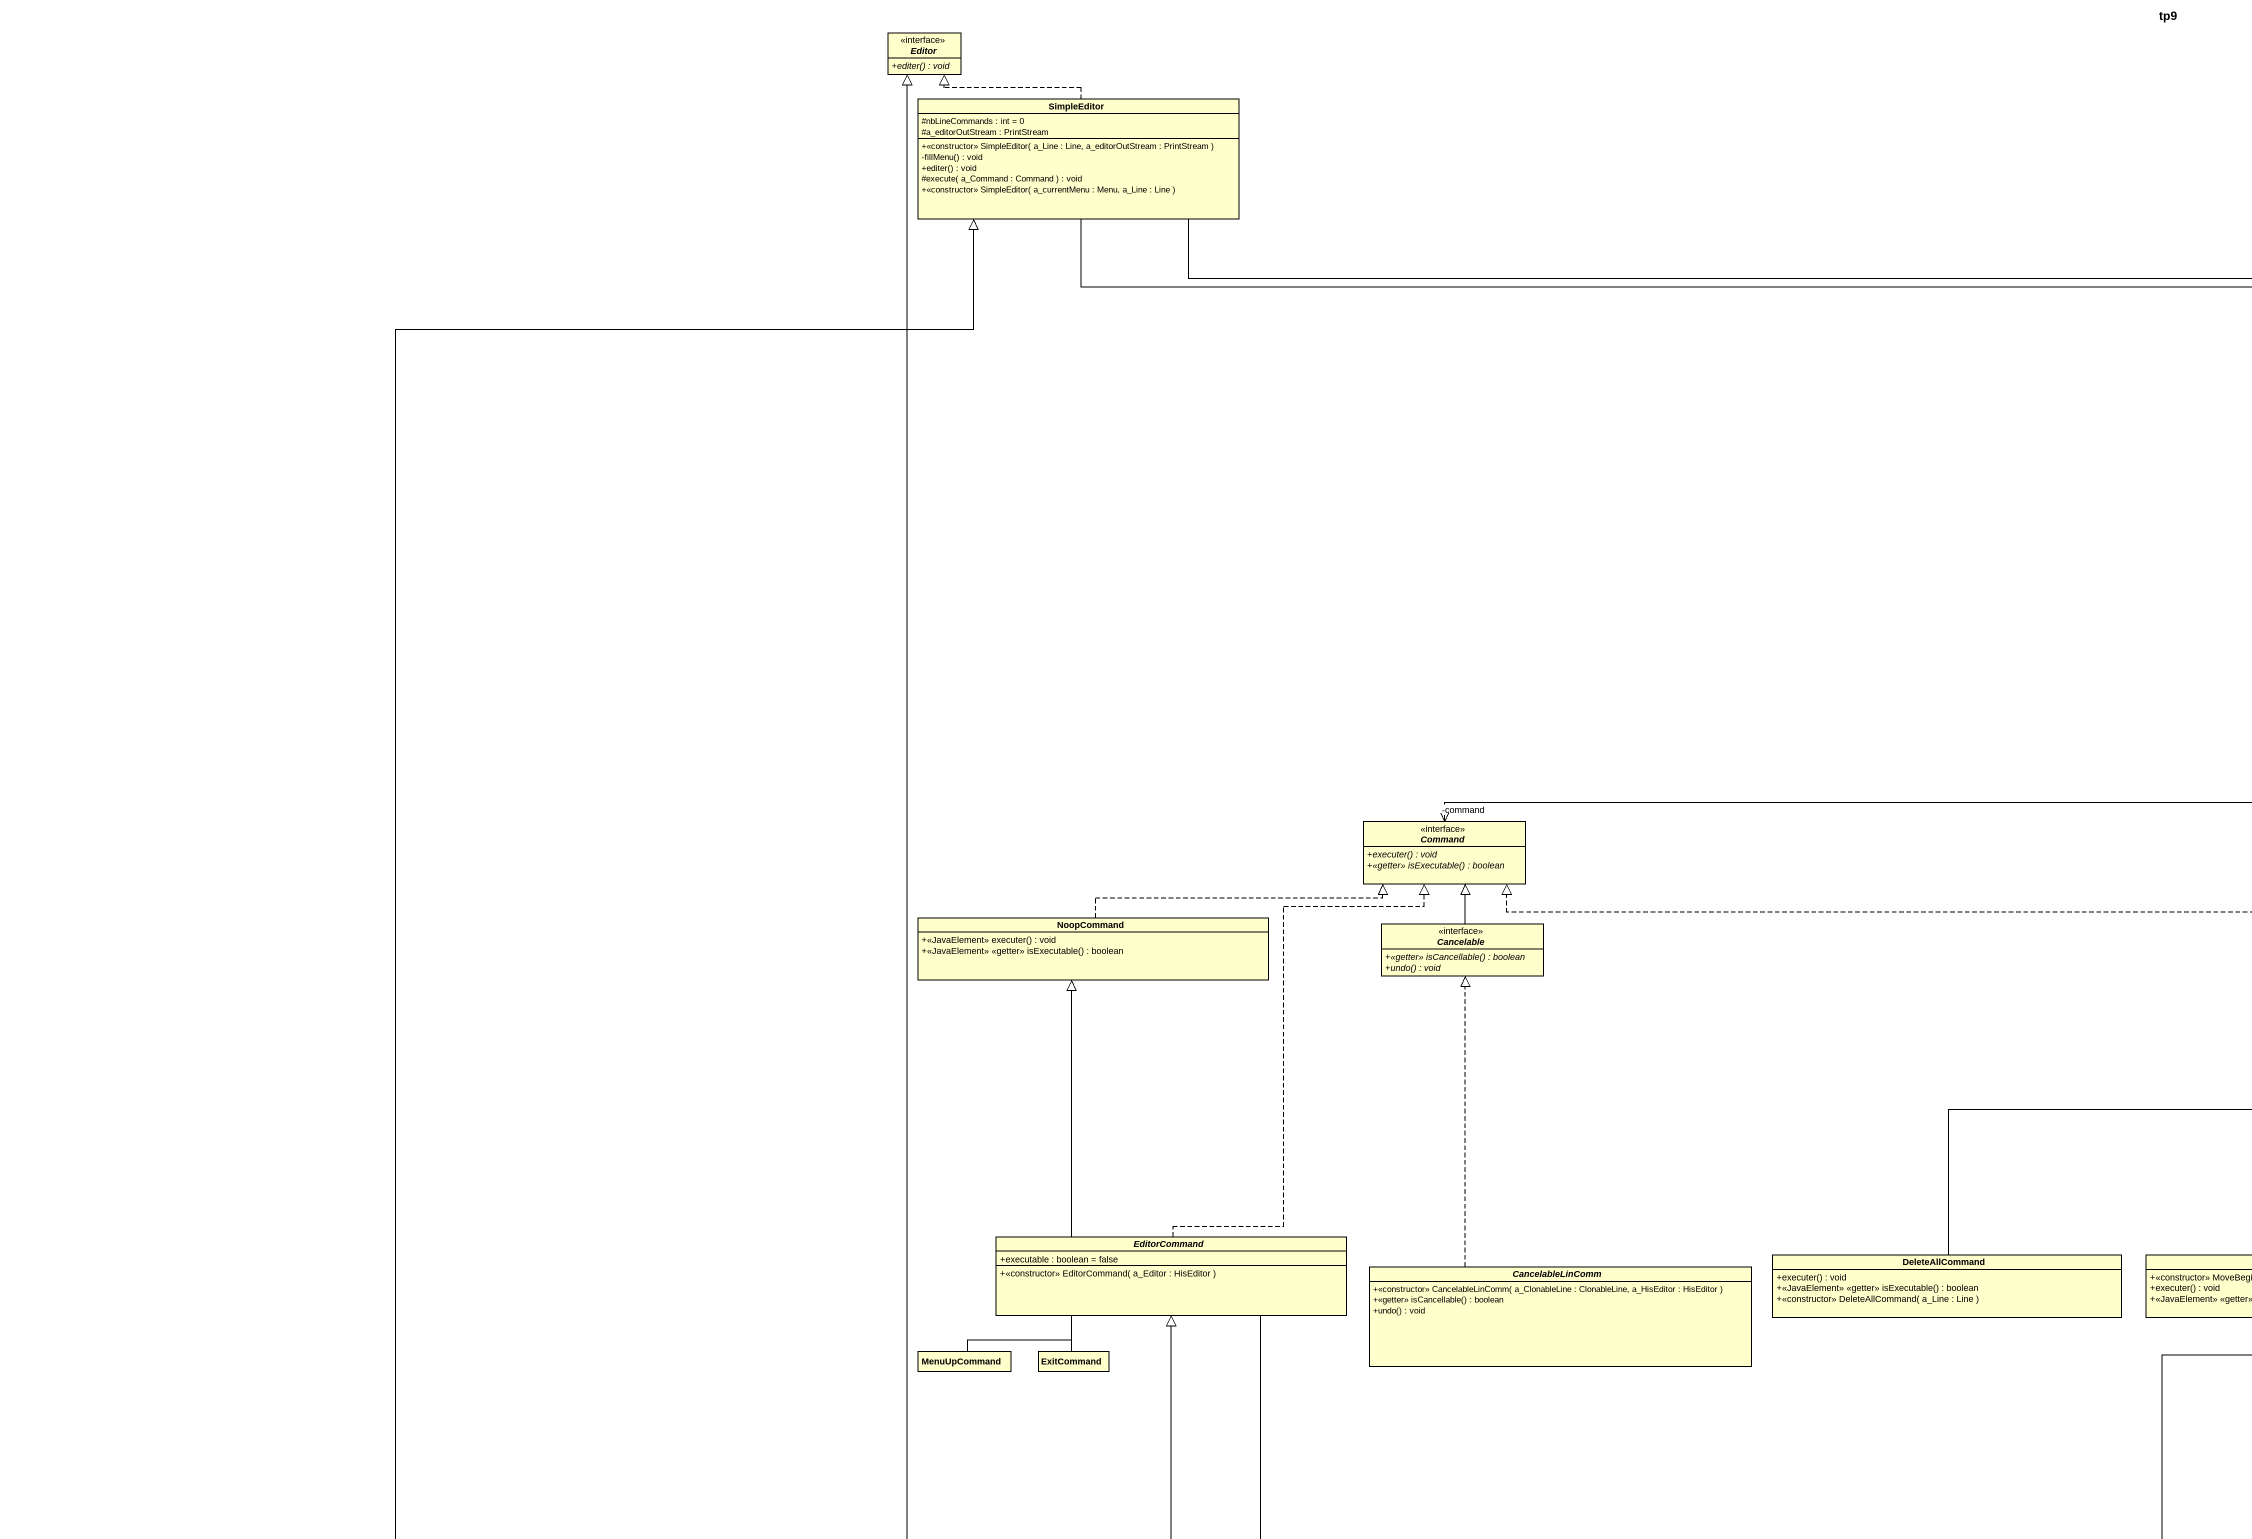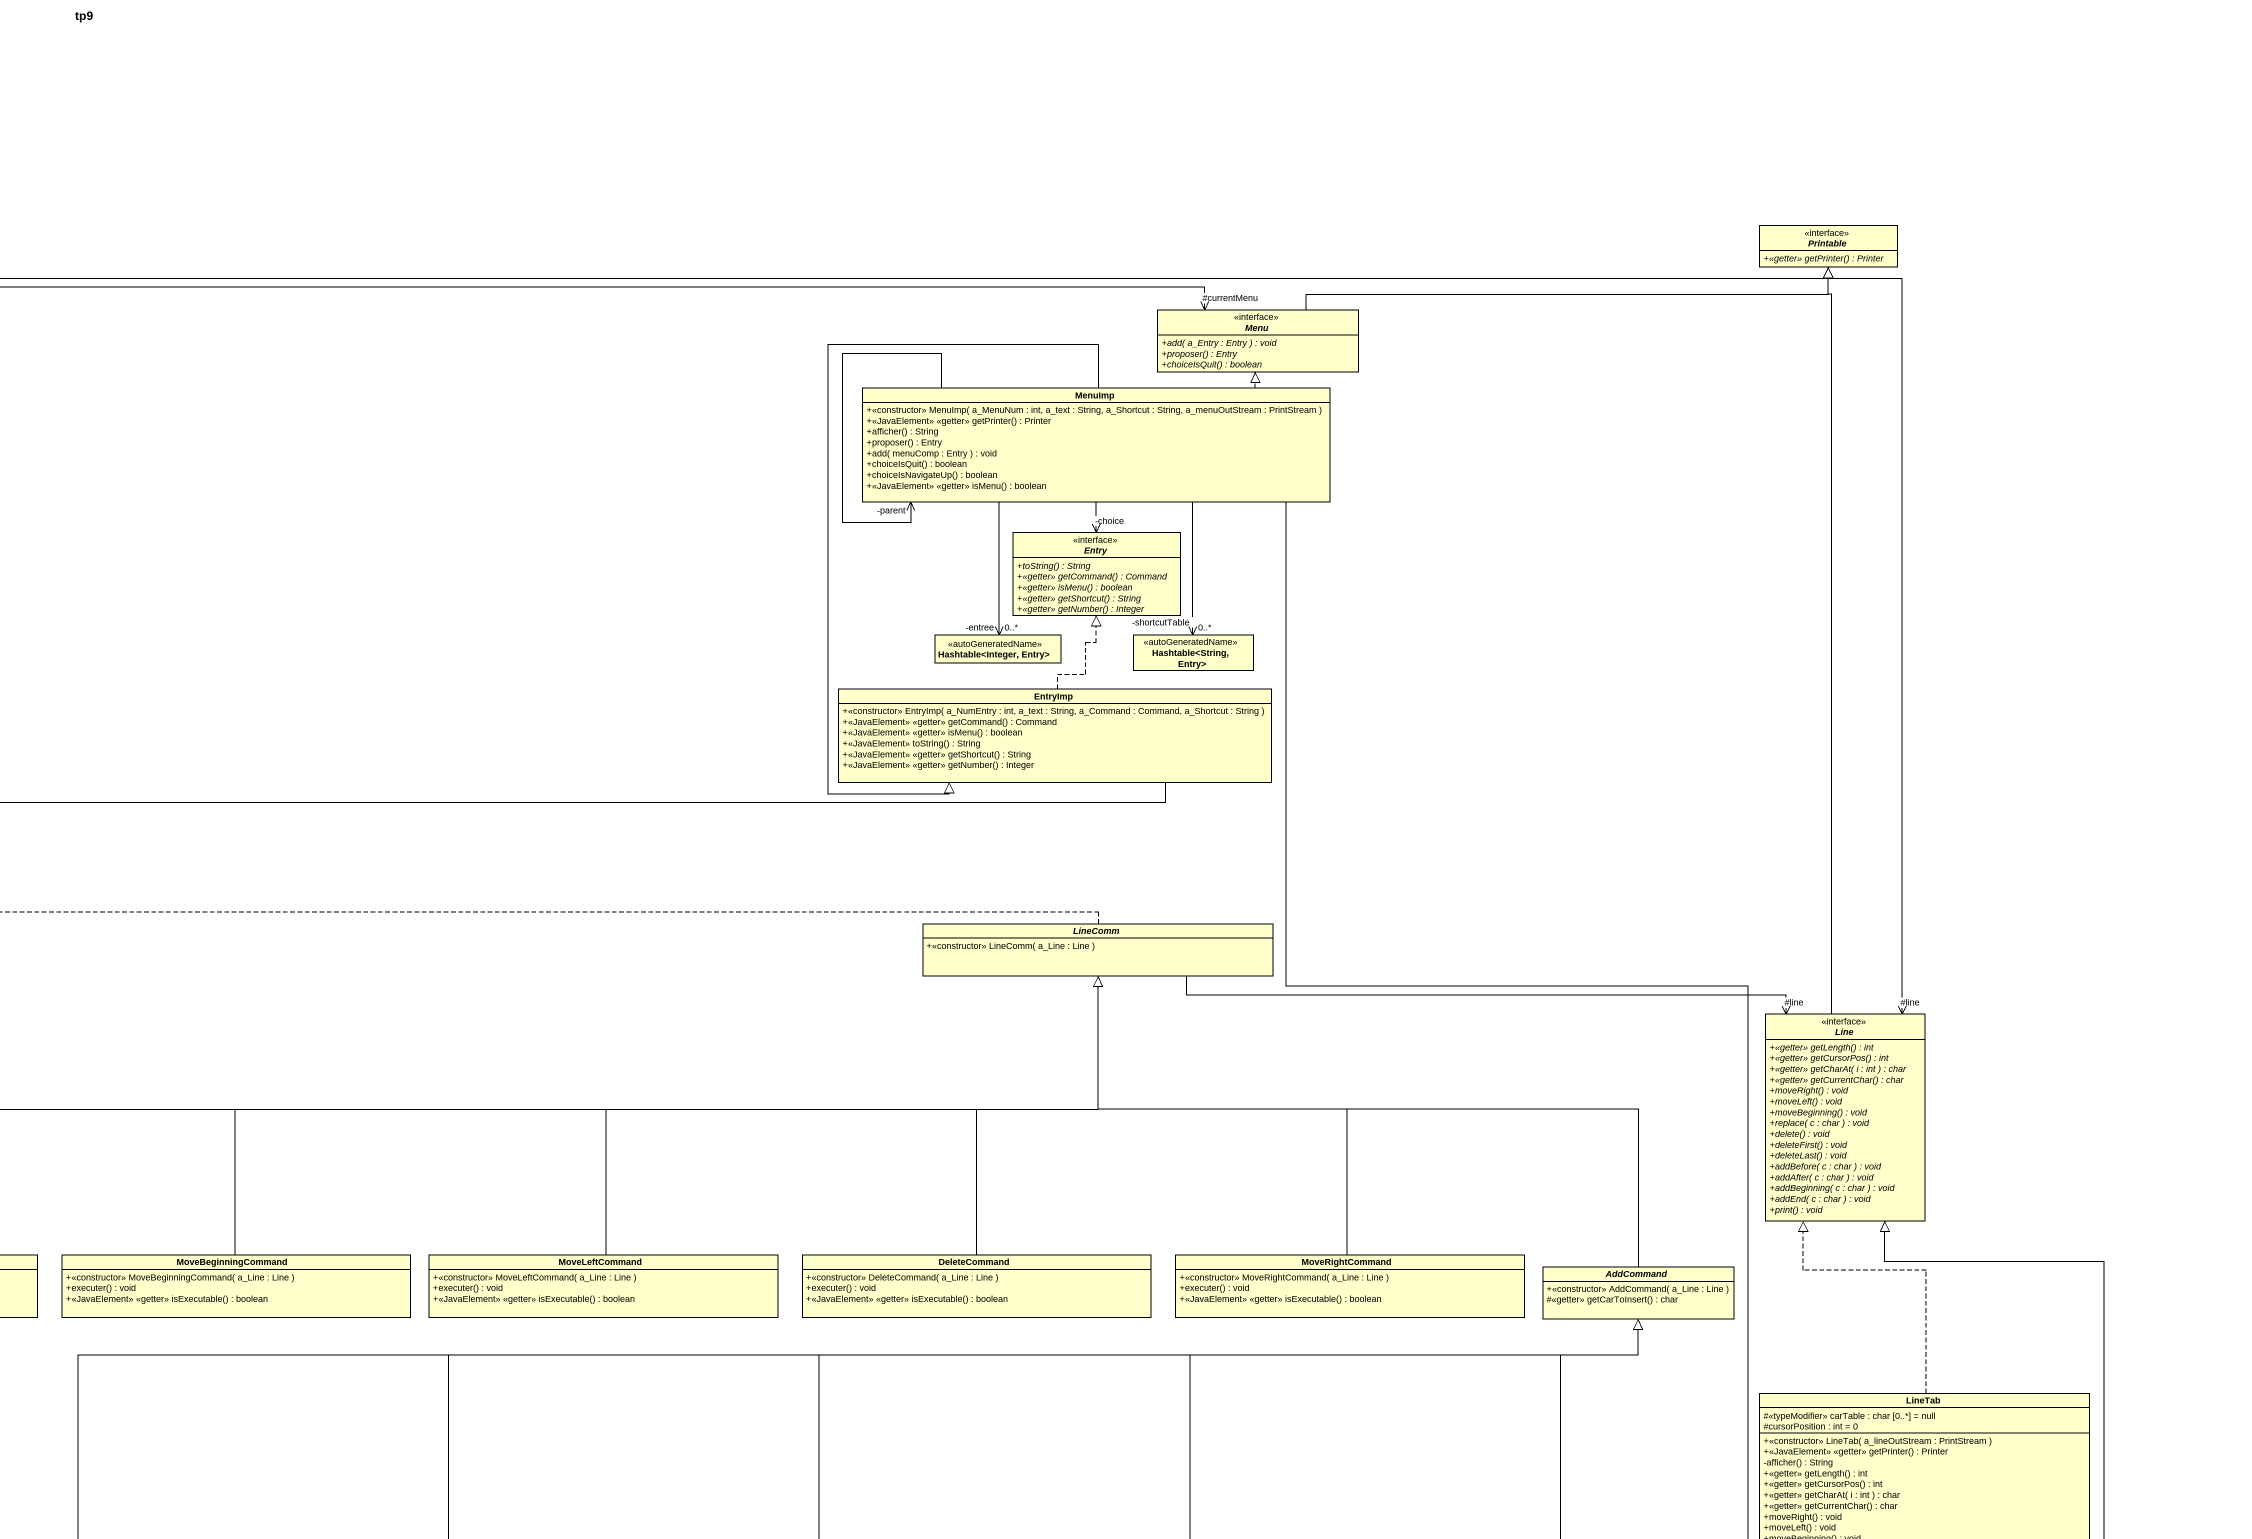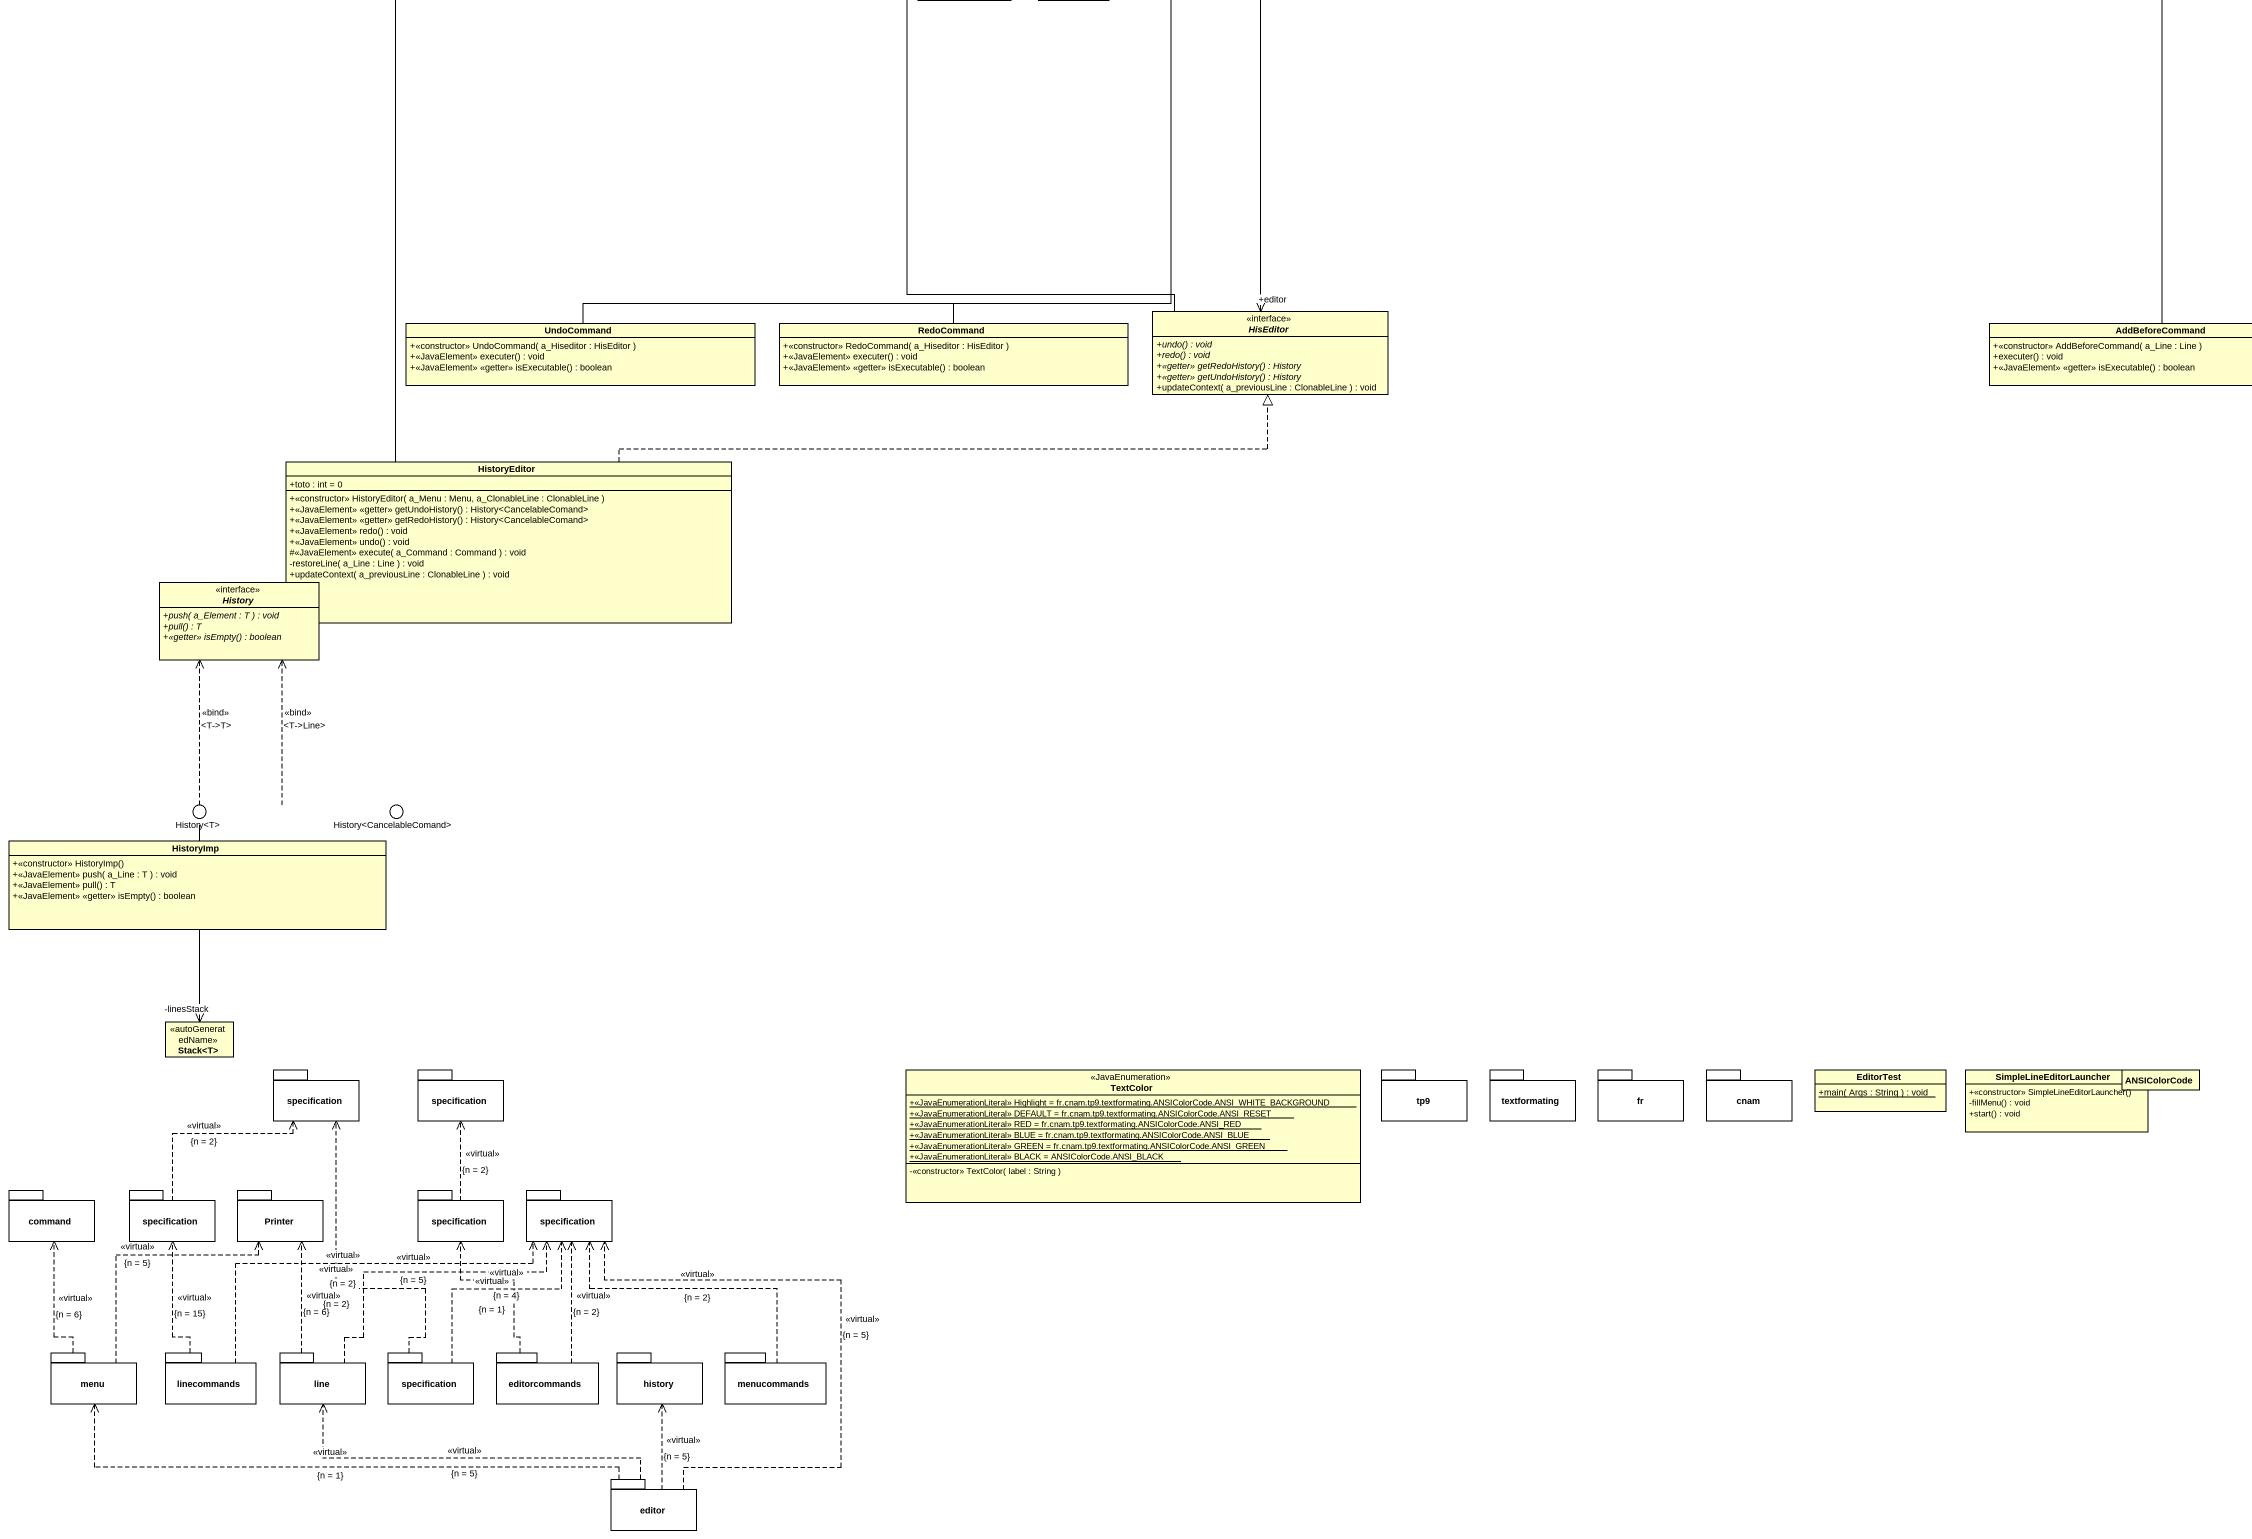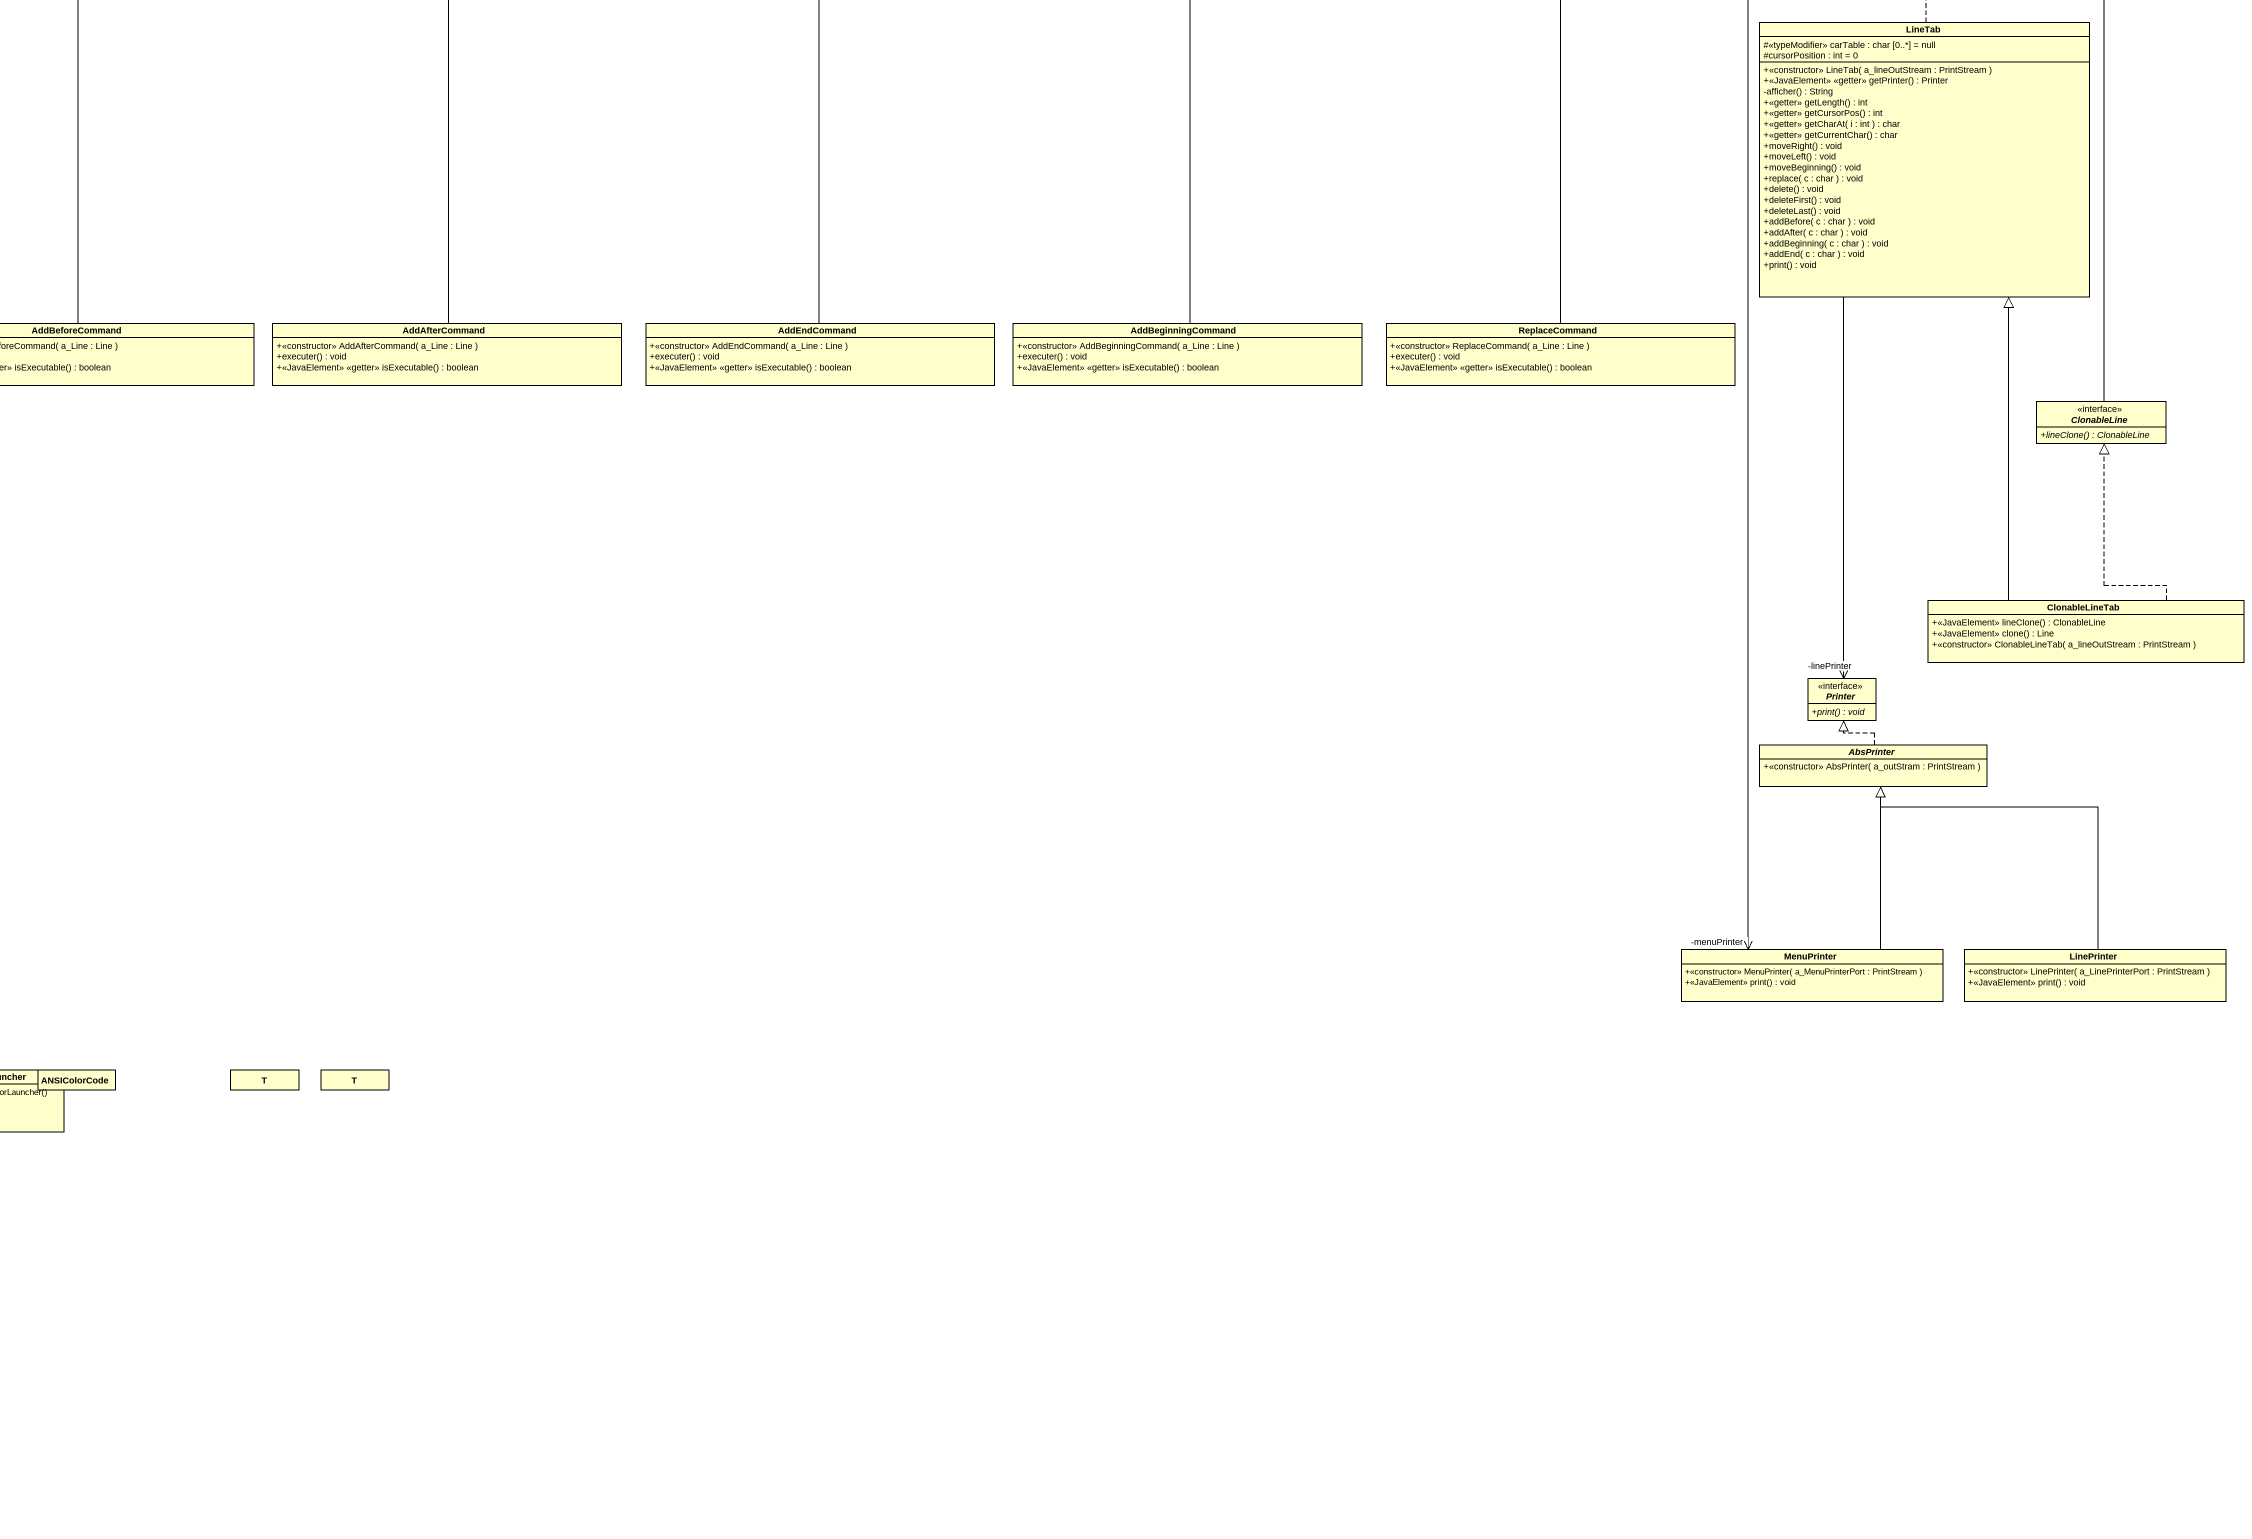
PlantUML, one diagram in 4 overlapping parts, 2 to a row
@startuml
title tp9
allowmixing
hide circle
hide empty members
skinparam classAttributeIconSize 0
interface Editor {
  {abstract} +editer() : void
}
class SimpleEditor {
  #nbLineCommands : int = 0
  #a_editorOutStream : PrintStream
  +<<constructor>> SimpleEditor( a_Line : Line, a_editorOutStream : PrintStream )
  -fillMenu() : void
  +editer() : void
  #execute( a_Command : Command ) : void
  +<<constructor>> SimpleEditor( a_currentMenu : Menu, a_Line : Line )
}
interface Printable {
  {abstract} +<<getter>> getPrinter() : Printer
}
interface Menu {
  {abstract} +add( a_Entry : Entry ) : void
  {abstract} +proposer() : Entry
  {abstract} +choiceIsQuit() : boolean
}
class MenuImp {
  +<<constructor>> MenuImp( a_MenuNum : int, a_text : String, a_Shortcut : String, a_menuOutStream : PrintStream )
  +<<JavaElement>> <<getter>> getPrinter() : Printer
  +afficher() : String
  +proposer() : Entry
  +add( menuComp : Entry ) : void
  +choiceIsQuit() : boolean
  +choiceIsNavigateUp() : boolean
  +<<JavaElement>> <<getter>> isMenu() : boolean
}
interface Entry {
  {abstract} +toString() : String
  {abstract} +<<getter>> getCommand() : Command
  {abstract} +<<getter>> isMenu() : boolean
  {abstract} +<<getter>> getShortcut() : String
  {abstract} +<<getter>> getNumber() : Integer
}
class "Hashtable<Integer, Entry>" as Hashtable_Integer_Entry <<autoGeneratedName>>
class "Hashtable<String, Entry>" as Hashtable_String_Entry <<autoGeneratedName>>
class EntryImp {
  +<<constructor>> EntryImp( a_NumEntry : int, a_text : String, a_Command : Command, a_Shortcut : String )
  +<<JavaElement>> <<getter>> getCommand() : Command
  +<<JavaElement>> <<getter>> isMenu() : boolean
  +<<JavaElement>> toString() : String
  +<<JavaElement>> <<getter>> getShortcut() : String
  +<<JavaElement>> <<getter>> getNumber() : Integer
}
interface Command {
  {abstract} +executer() : void
  {abstract} +<<getter>> isExecutable() : boolean
}
class NoopCommand {
  +<<JavaElement>> executer() : void
  +<<JavaElement>> <<getter>> isExecutable() : boolean
}
interface Cancelable {
  {abstract} +<<getter>> isCancellable() : boolean
  {abstract} +undo() : void
}
abstract class LineComm {
  +<<constructor>> LineComm( a_Line : Line )
}
interface Line {
  {abstract} +<<getter>> getLength() : int
  {abstract} +<<getter>> getCursorPos() : int
  {abstract} +<<getter>> getCharAt( i : int ) : char
  {abstract} +<<getter>> getCurrentChar() : char
  {abstract} +moveRight() : void
  {abstract} +moveLeft() : void
  {abstract} +moveBeginning() : void
  {abstract} +replace( c : char ) : void
  {abstract} +delete() : void
  {abstract} +deleteFirst() : void
  {abstract} +deleteLast() : void
  {abstract} +addBefore( c : char ) : void
  {abstract} +addAfter( c : char ) : void
  {abstract} +addBeginning( c : char ) : void
  {abstract} +addEnd( c : char ) : void
  {abstract} +print() : void
}
abstract class EditorCommand {
  +executable : boolean = false
  +<<constructor>> EditorCommand( a_Editor : HisEditor )
}
abstract class CancelableLinComm {
  +<<constructor>> CancelableLinComm( a_ClonableLine : ClonableLine, a_HisEditor : HisEditor )
  +<<getter>> isCancellable() : boolean
  +undo() : void
}
class DeleteAllCommand {
  +executer() : void
  +<<JavaElement>> <<getter>> isExecutable() : boolean
  +<<constructor>> DeleteAllCommand( a_Line : Line )
}
class MoveBeginningCommand {
  +<<constructor>> MoveBeginningCommand( a_Line : Line )
  +executer() : void
  +<<JavaElement>> <<getter>> isExecutable() : boolean
}
class MoveLeftCommand {
  +<<constructor>> MoveLeftCommand( a_Line : Line )
  +executer() : void
  +<<JavaElement>> <<getter>> isExecutable() : boolean
}
class DeleteCommand {
  +<<constructor>> DeleteCommand( a_Line : Line )
  +executer() : void
  +<<JavaElement>> <<getter>> isExecutable() : boolean
}
class MoveRightCommand {
  +<<constructor>> MoveRightCommand( a_Line : Line )
  +executer() : void
  +<<JavaElement>> <<getter>> isExecutable() : boolean
}
abstract class AddCommand {
  +<<constructor>> AddCommand( a_Line : Line )
  #<<getter>> getCarToInsert() : char
}
class MenuUpCommand
class ExitCommand
class LineTab {
  #<<typeModifier>> carTable : char [0..*] = null
  #cursorPosition : int = 0
  +<<constructor>> LineTab( a_lineOutStream : PrintStream )
  +<<JavaElement>> <<getter>> getPrinter() : Printer
  -afficher() : String
  +<<getter>> getLength() : int
  +<<getter>> getCursorPos() : int
  +<<getter>> getCharAt( i : int ) : char
  +<<getter>> getCurrentChar() : char
  +moveRight() : void
  +moveLeft() : void
  +moveBeginning() : void
  +replace( c : char ) : void
  +delete() : void
  +deleteFirst() : void
  +deleteLast() : void
  +addBefore( c : char ) : void
  +addAfter( c : char ) : void
  +addBeginning( c : char ) : void
  +addEnd( c : char ) : void
  +print() : void
}
class UndoCommand {
  +<<constructor>> UndoCommand( a_Hiseditor : HisEditor )
  +<<JavaElement>> executer() : void
  +<<JavaElement>> <<getter>> isExecutable() : boolean
}
class RedoCommand {
  +<<constructor>> RedoCommand( a_Hiseditor : HisEditor )
  +<<JavaElement>> executer() : void
  +<<JavaElement>> <<getter>> isExecutable() : boolean
}
interface HisEditor {
  {abstract} +undo() : void
  {abstract} +redo() : void
  {abstract} +<<getter>> getRedoHistory() : History
  {abstract} +<<getter>> getUndoHistory() : History
  +updateContext( a_previousLine : ClonableLine ) : void
}
class AddBeforeCommand {
  +<<constructor>> AddBeforeCommand( a_Line : Line )
  +executer() : void
  +<<JavaElement>> <<getter>> isExecutable() : boolean
}
class AddAfterCommand {
  +<<constructor>> AddAfterCommand( a_Line : Line )
  +executer() : void
  +<<JavaElement>> <<getter>> isExecutable() : boolean
}
class AddEndCommand {
  +<<constructor>> AddEndCommand( a_Line : Line )
  +executer() : void
  +<<JavaElement>> <<getter>> isExecutable() : boolean
}
class AddBeginningCommand {
  +<<constructor>> AddBeginningCommand( a_Line : Line )
  +executer() : void
  +<<JavaElement>> <<getter>> isExecutable() : boolean
}
class ReplaceCommand {
  +<<constructor>> ReplaceCommand( a_Line : Line )
  +executer() : void
  +<<JavaElement>> <<getter>> isExecutable() : boolean
}
interface ClonableLine {
  {abstract} +lineClone() : ClonableLine
}
class HistoryEditor {
  +toto : int = 0
  +<<constructor>> HistoryEditor( a_Menu : Menu, a_ClonableLine : ClonableLine )
  +<<JavaElement>> <<getter>> getUndoHistory() : History<CancelableComand>
  +<<JavaElement>> <<getter>> getRedoHistory() : History<CancelableComand>
  +<<JavaElement>> redo() : void
  +<<JavaElement>> undo() : void
  #<<JavaElement>> execute( a_Command : Command ) : void
  -restoreLine( a_Line : Line ) : void
  +updateContext( a_previousLine : ClonableLine ) : void
}
interface History {
  {abstract} +push( a_Element : T ) : void
  {abstract} +pull() : T
  {abstract} +<<getter>> isEmpty() : boolean
}
class ClonableLineTab {
  +<<JavaElement>> lineClone() : ClonableLine
  +<<JavaElement>> clone() : Line
  +<<constructor>> ClonableLineTab( a_lineOutStream : PrintStream )
}
interface Printer {
  {abstract} +print() : void
}
abstract class AbsPrinter {
  +<<constructor>> AbsPrinter( a_outStram : PrintStream )
}
() "History<T>" as History_T
() "History<CancelableComand>" as History_CancelableComand
class HistoryImp {
  +<<constructor>> HistoryImp()
  +<<JavaElement>> push( a_Line : T ) : void
  +<<JavaElement>> pull() : T
  +<<JavaElement>> <<getter>> isEmpty() : boolean
}
class MenuPrinter {
  +<<constructor>> MenuPrinter( a_MenuPrinterPort : PrintStream )
  +<<JavaElement>> print() : void
}
class LinePrinter {
  +<<constructor>> LinePrinter( a_LinePrinterPort : PrintStream )
  +<<JavaElement>> print() : void
}
class "Stack<T>" as Stack_T <<autoGeneratedName>>
package specification {
}
package "specification" as specification_2 {
}
class TextColor <<JavaEnumeration>> {
  {static} +<<JavaEnumerationLiteral>> Highlight = fr.cnam.tp9.textformating.ANSIColorCode.ANSI_WHITE_BACKGROUND
  {static} +<<JavaEnumerationLiteral>> DEFAULT = fr.cnam.tp9.textformating.ANSIColorCode.ANSI_RESET
  {static} +<<JavaEnumerationLiteral>> RED = fr.cnam.tp9.textformating.ANSIColorCode.ANSI_RED
  {static} +<<JavaEnumerationLiteral>> BLUE = fr.cnam.tp9.textformating.ANSIColorCode.ANSI_BLUE
  {static} +<<JavaEnumerationLiteral>> GREEN = fr.cnam.tp9.textformating.ANSIColorCode.ANSI_GREEN
  {static} +<<JavaEnumerationLiteral>> BLACK = ANSIColorCode.ANSI_BLACK
  -<<constructor>> TextColor( label : String )
}
package tp9 {
}
package textformating {
}
package fr {
}
package cnam {
}
class EditorTest {
  {static} +main( Args : String ) : void
}
class SimpleLineEditorLauncher {
  +<<constructor>> SimpleLineEditorLauncher()
  -fillMenu() : void
  +start() : void
}
class ANSIColorCode
class T
class "T" as T_2
package command {
}
package "specification" as specification_3 {
}
package "Printer" as Printer_2 {
}
package "specification" as specification_4 {
}
package "specification" as specification_5 {
}
package menu {
}
package linecommands {
}
package line {
}
package "specification" as specification_6 {
}
package editorcommands {
}
package history {
}
package menucommands {
}
package editor {
}
SimpleEditor .up.|> Editor
Menu "#currentMenu" <-left- SimpleEditor
Menu -right-|> Printable
MenuImp .up.|> Menu
MenuImp "-parent" <-- MenuImp
MenuImp --|> EntryImp
Entry "-choice" <-up- MenuImp
Hashtable_Integer_Entry "-entree\n0..*" <-up- MenuImp
Hashtable_String_Entry "-shortcutTable\n0..*" <-up- MenuImp
EntryImp .up.|> Entry
Command "-command" <-right- EntryImp
NoopCommand .right.|> Command
Cancelable -up-|> Command
LineComm .left.|> Command
Line "#line" <-left- SimpleEditor
Line -up-|> Printable
Line "#line" <-left- LineComm
EditorCommand .up.|> Command
CancelableLinComm .up.|> Cancelable
DeleteAllCommand -right-|> LineComm
MoveBeginningCommand -right-|> LineComm
MoveLeftCommand -up-|> LineComm
DeleteCommand -up-|> LineComm
MoveRightCommand -up-|> LineComm
AddCommand -up-|> LineComm
MenuUpCommand -up-|> NoopCommand
ExitCommand -up-|> NoopCommand
LineTab .up.|> Line
UndoCommand -up-|> EditorCommand
RedoCommand -up-|> EditorCommand
HisEditor -up-|> Editor
HisEditor "+editor" <-up- EditorCommand
AddBeforeCommand -right-|> AddCommand
AddAfterCommand -right-|> AddCommand
AddEndCommand -right-|> AddCommand
AddBeginningCommand -up-|> AddCommand
ReplaceCommand -up-|> AddCommand
ClonableLine -up-|> Line
HistoryEditor -up-|> SimpleEditor
HistoryEditor .right.|> HisEditor
ClonableLineTab -up-|> LineTab
ClonableLineTab .up.|> ClonableLine
Printer "-linePrinter" <-up- LineTab
AbsPrinter .up.|> Printer
History_T .up.> History : <<bind>>\n<T->T>
History_CancelableComand .up.> History : <<bind>>\n<T->Line>
HistoryImp -up- History_T
MenuPrinter "-menuPrinter" <-up- MenuImp
MenuPrinter -up-|> AbsPrinter
LinePrinter -up-|> AbsPrinter
Stack_T "-linesStack" <-up- HistoryImp
specification_3 .up.> specification : <<virtual>>\n{n = 2}
specification_4 .up.> specification_2 : <<virtual>>\n{n = 2}
menu .up.> command : <<virtual>>\n{n = 6}
menu .up.> Printer_2 : <<virtual>>\n{n = 5}
linecommands .up.> specification_3 : <<virtual>>\n{n = 15}
linecommands .right.> specification_5 : <<virtual>>\n{n = 2}
line .up.> Printer_2 : <<virtual>>\n{n = 6}
line .up.> specification_5 : <<virtual>>\n{n = 5}
specification_6 .up.> specification : <<virtual>>\n{n = 2}
specification_6 .up.> specification_5 : <<virtual>>\n{n = 1}
editorcommands .up.> specification_4 : <<virtual>>\n{n = 4}
editorcommands .up.> specification_5 : <<virtual>>\n{n = 2}
menucommands .up.> specification_5 : <<virtual>>\n{n = 2}
editor .up.> specification_5 : <<virtual>>\n{n = 5}
editor .left.> menu : <<virtual>>\n{n = 1}
editor .left.> line : <<virtual>>\n{n = 5}
editor .up.> history : <<virtual>>\n{n = 5}
@enduml
